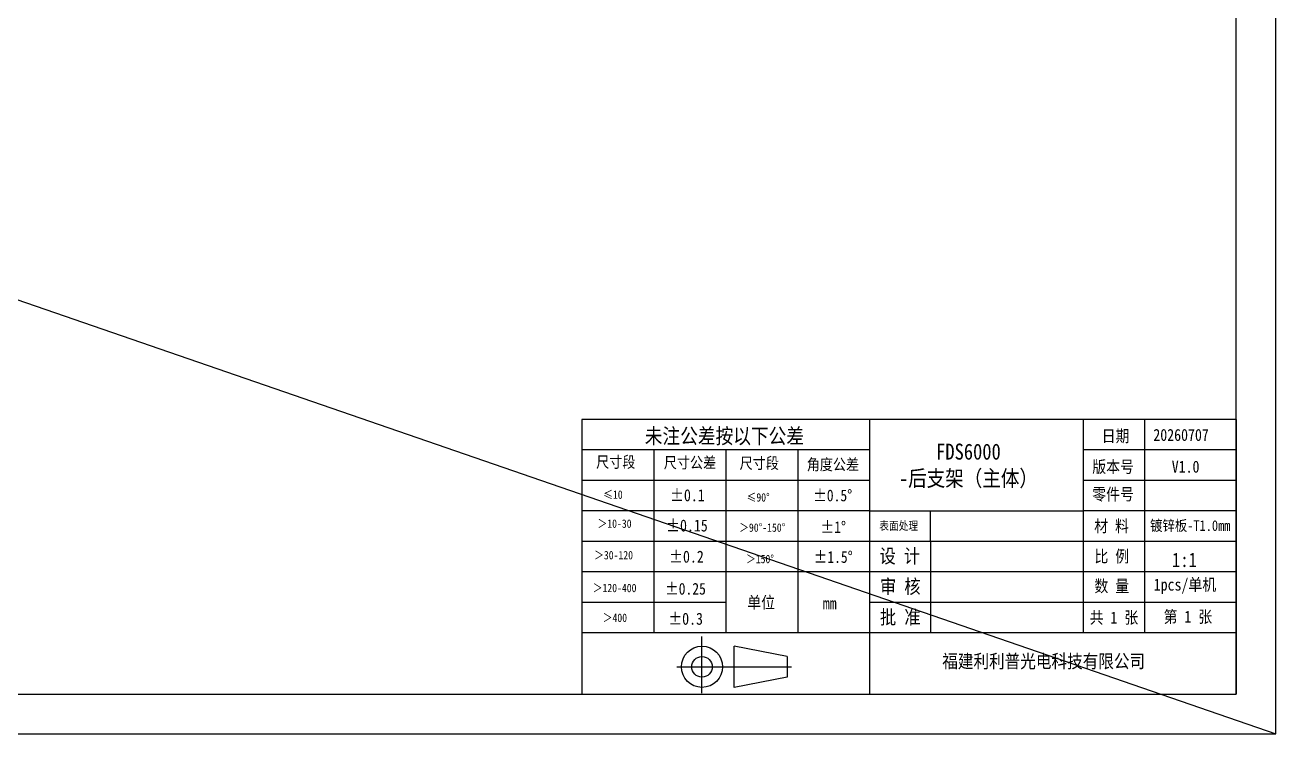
# Model space of a CAD drawing. Header units: millimetres. Extents: x 0 to 8948, y -1340 to 1100.
# Drawn here: x 6799 to 7582, y 0 to 443 of the extents above; entities that cross this region are included whole.
import ezdxf

# ---------------------------------------------------------------- set-up
doc = ezdxf.new("R2010")
doc.units = ezdxf.units.MM
doc.header["$LTSCALE"] = 85.25
doc.layers.get('0').update_dxf_attribs({"linetype": 'CONTINUOUS'})
doc.layers.add('01___PRT_ALL_DTM_PLN', color=7, linetype='CONTINUOUS')
doc.styles.get("Standard").update_dxf_attribs({"font": 'txt', "width": 0.85})

msp = doc.modelspace()

# ---------------------------------------------------------------- linework, layer by layer
for p, q in [((4392.409, 1100), (7581.815, 0)), ((7556.815, 196.801), (7147.62, 196.801)), ((7147.62, 196.801), (7147.62, 25)), ((7327.62, 196.801), (7327.62, 25)), ((7461.179, 196.801), (7461.179, 63.178)), ((7499.548, 196.801), (7499.548, 63.814)), ((7556.815, 196.801), (7556.815, 25)), ((7327.62, 177.712), (7147.62, 177.712)), ((7192.62, 177.712), (7192.62, 63.205)), ((7237.62, 177.712), (7237.62, 63.205)), ((7282.62, 177.712), (7282.62, 63.205)), ((7556.815, 177.712), (7461.179, 177.712)), ((7327.62, 158.623), (7147.62, 158.623)), ((7556.815, 158.623), (7461.179, 158.623)), ((7327.62, 139.534), (7147.62, 139.534)), ((7327.62, 139.534), (7461.179, 139.534)), ((7365.798, 120.445), (7365.798, 139.534)), ((7556.815, 139.534), (7461.179, 139.534)), ((7327.62, 120.445), (7147.62, 120.445)), ((7556.815, 120.445), (7327.62, 120.445)), ((7365.798, 120.445), (7365.798, 63.178)), ((7556.815, 101.356), (7147.62, 101.356)), ((7237.62, 82.294), (7147.62, 82.294)), ((7556.815, 82.267), (7327.62, 82.267)), ((7327.62, 63.205), (7147.62, 63.205)), ((7556.815, 63.178), (7327.62, 63.178)), ((7276.053, 48.447), (7242.977, 54.882)), ((7276.053, 48.447), (7276.053, 35.576)), ((7276.053, 35.576), (7242.977, 29.141)), ((7147.62, 25), (7556.815, 25))]:
    msp.add_line(p, q)
at = {"color": 7, "linetype": 'Continuous'}
for p, q in [((7581.815, 0), (7581.815, 1100)), ((6031.815, 0), (7581.815, 0))]:
    msp.add_line(p, q, dxfattribs=at)
at = {"lineweight": -3}
for p, q in [((7222.767, 25.561), (7222.767, 60.913)), ((7242.977, 29.141), (7242.977, 54.882)), ((7207.057, 42.011), (7278.843, 42.011))]:
    msp.add_line(p, q, dxfattribs=at)
at = {"color": 7, "linetype": 'Continuous'}
msp.add_lwpolyline([(6056.815, 25), (7556.815, 25), (7556.815, 1075), (6056.815, 1075)], close=True, dxfattribs=at)
at = {"lineweight": -3}
for radius in [12.871, 6.435]:
    msp.add_circle((7222.767, 42.011), radius, dxfattribs=at)

# ---------------------------------------------------------------- texts
for s, insert, char_height, width, attachment_point in [('{\\f宋体|b0|i0|c134|p54;未注公差按以下公差}', (7236.776, 185.857), 9.5445, 169.57989, 5), ('{\\fSimSun|b0|i0|c134|p54;日期}', (7481.491, 185.928), 7.5, 56.7, 5), ('{\\fSimSun|b0|i0|c0|p54;202\\fSimSun|b0|i0|c134|p54;60707}', (7505.1, 190.811), 7.5, 47.64523, 1), ('{\\fSimSun|b0|i0|c134|p54;FDS6000\\P-后支架（主体）}', (7389.436, 167.619), 10, 104.15153, 5), ('{\\fSimSun|b0|i0|c134|p54;版本号}', (7479.942, 166.732), 7.5, 56.7, 5), ('{\\fSimSun|b0|i0|c0|p54;V\\fSimSun|b0|i0|c134|p54;1.0}', (7516.598, 170.935), 7.5, 47.64523, 1), ('{\\fSimSun|b0|i0|c134|p54;零件号}', (7479.94, 149.51), 7.5, 57.267, 5), ('{\\fSimSun|b0|i0|c134|p54;表面处理}', (7345.795, 129.92), 5.25, 37.6936, 5), ('{\\fSimSun|b0|i0|c134|p54;材 料}', (7478.992, 129.672), 7.5, 57.267, 5), ('{\\fSimSun|b0|i0|c134|p54;设 计}', (7346.514, 110.819), 8.78094, 37.6936, 5), ('{\\fSimSun|b0|i0|c134|p54;比 例}', (7479.123, 110.712), 7.5, 57.267, 5), ('{\\f宋体|b0|i0|c134|p54;审 核}', (7346.786, 91.769), 8.78094, 38.178, 5), ('{\\fSimSun|b0|i0|c134|p54;数 量}', (7479.116, 92.126), 7.5, 81, 5), ('{\\fSimSun|b0|i0|c134|p54;1pcs/单机}', (7524.885, 92.352), 7.5, 57.267, 5), ('{\\fSimSun|b0|i0|c134|p54;单位}', (7259.806, 81.841), 7.5, 37.6936, 5), ('{\\fSimSun|b0|i0|c134|p54;mm}', (7302.65, 81.758), 7.5, 37.6936, 5), ('{\\f宋体|b0|i0|c134|p54;批 准}', (7346.786, 72.599), 8.78094, 38.178, 5), ('{\\fSimSun|b0|i0|c134|p54;\\H0.85412x;共 1 张\\H1.17079x; }', (7480.435, 72.401), 8.78094, 38.69293, 5), ('{\\fSimSun|b0|i0|c134|p54;\\H0.85412x;第 1 张\\H1.17079x; }', (7526.716, 72.918), 8.78094, 41.14746, 5), ('{\\fSimSun|b1|i0|c134|p54;   福建利利普光电科技有限公司}', (7429.2, 45.052), 8.41825, 188.78327, 5)]:
    msp.add_mtext(s, dxfattribs=dict(insert=insert, char_height=char_height, width=width, attachment_point=attachment_point))
at = {"lineweight": -3, "attachment_point": 5}
for s, insert, char_height, width in [('{\\fSimSun|b0|i0|c134|p54;尺寸段}', (7168.842, 169.694), 7.05878, 63.16955), ('{\\fSimSun|b0|i0|c134|p54;尺寸公差}', (7215.256, 169.351), 7.05878, 63.16955), ('{\\fSimSun|b0|i0|c134|p54;尺寸段}', (7258.576, 169.007), 7.05878, 63.16955), ('{\\fSimSun|b0|i0|c134|p54;角度公差}', (7304.647, 168.148), 7.05878, 63.16955), ('{\\fSimSun|b0|i0|c134|p54;≤10}', (7167.071, 149.624), 5.25, 20.4485), ('{\\fSimSun|b0|i0|c0|p54;%%P\\fSimSun|b0|i0|c134|p54;0.1}', (7213.637, 149.261), 7.5, 40.66211), ('{\\fSimSun|b0|i0|c134|p54;≤90°}', (7257.902, 147.928), 5.25, 61.41484), ('{\\fSimSun|b0|i0|c0|p54;%%P\\fSimSun|b0|i0|c134|p54;0.5\\fSimSun|b0|i0|c0|p54;%%D}', (7304.538, 149.157), 7.35, 40.66211), ('{\\fSimSun|b0|i0|c134|p54;＞10-30}', (7168.071, 131.536), 5.25, 32.56221), ('{\\fSimSun|b0|i0|c0|p54;%%P\\fSimSun|b0|i0|c134|p54;0.15}', (7213.348, 130.346), 7.5, 40.66211), ('{\\fSimSun|b0|i0|c0|p54;%%P\\fSimSun|b0|i0|c134|p54;1\\fSimSun|b0|i0|c0|p54;%%D}', (7304.91, 129.381), 7.35, 40.66211), ('{\\fSimSun|b0|i0|c134|p54;＞90°-150°}', (7260.45, 129.058), 5.25, 42.83625), ('{\\fSimSun|b0|i0|c134|p54;＞30-120}', (7167.469, 111.815), 5.25, 38.82128), ('{\\fSimSun|b0|i0|c0|p54;%%P\\fSimSun|b0|i0|c134|p54;0.2}', (7213.041, 110.853), 7.5, 40.66211), ('{\\fSimSun|b0|i0|c134|p54;＞150°}', (7259.045, 109.406), 5.25, 61.41484), ('{\\fSimSun|b0|i0|c0|p54;%%P\\fSimSun|b0|i0|c134|p54;1.5\\fSimSun|b0|i0|c0|p54;%%D}', (7304.843, 110.633), 7.35, 40.66211), ('{\\fSimSun|b0|i0|c134|p54;＞120-400}', (7168.105, 91.285), 5.25, 38.60023), ('{\\fSimSun|b0|i0|c0|p54;%%P\\fSimSun|b0|i0|c134|p54;0.25}', (7212.437, 90.771), 7.35, 40.66211), ('{\\fSimSun|b0|i0|c134|p54;＞400}', (7168.287, 72.65), 5.25, 61.41484), ('{\\fSimSun|b0|i0|c0|p54;%%P\\fSimSun|b0|i0|c134|p54;0.3}', (7212.521, 72.026), 7.5, 40.66211)]:
    msp.add_mtext(s, dxfattribs=dict(at, insert=insert, char_height=char_height, width=width))
at = {"linetype": 'Continuous', "insert": (7532.364, 113.41), "char_height": 9, "width": 13.6115, "attachment_point": 3, "line_spacing_factor": 0.9}
msp.add_mtext('{\\fSimSun|b0|i0|c134|p2;1:1}', dxfattribs=at)
at = {"layer": '01___PRT_ALL_DTM_PLN', "color": 7, "insert": (7528.183, 129.984), "char_height": 6.6813, "width": 57.267, "attachment_point": 5}
msp.add_mtext('{\\fSimSun|b0|i0|c134|p54;镀锌板-T1.0mm}', dxfattribs=at)

doc.saveas('drawing.dxf')
